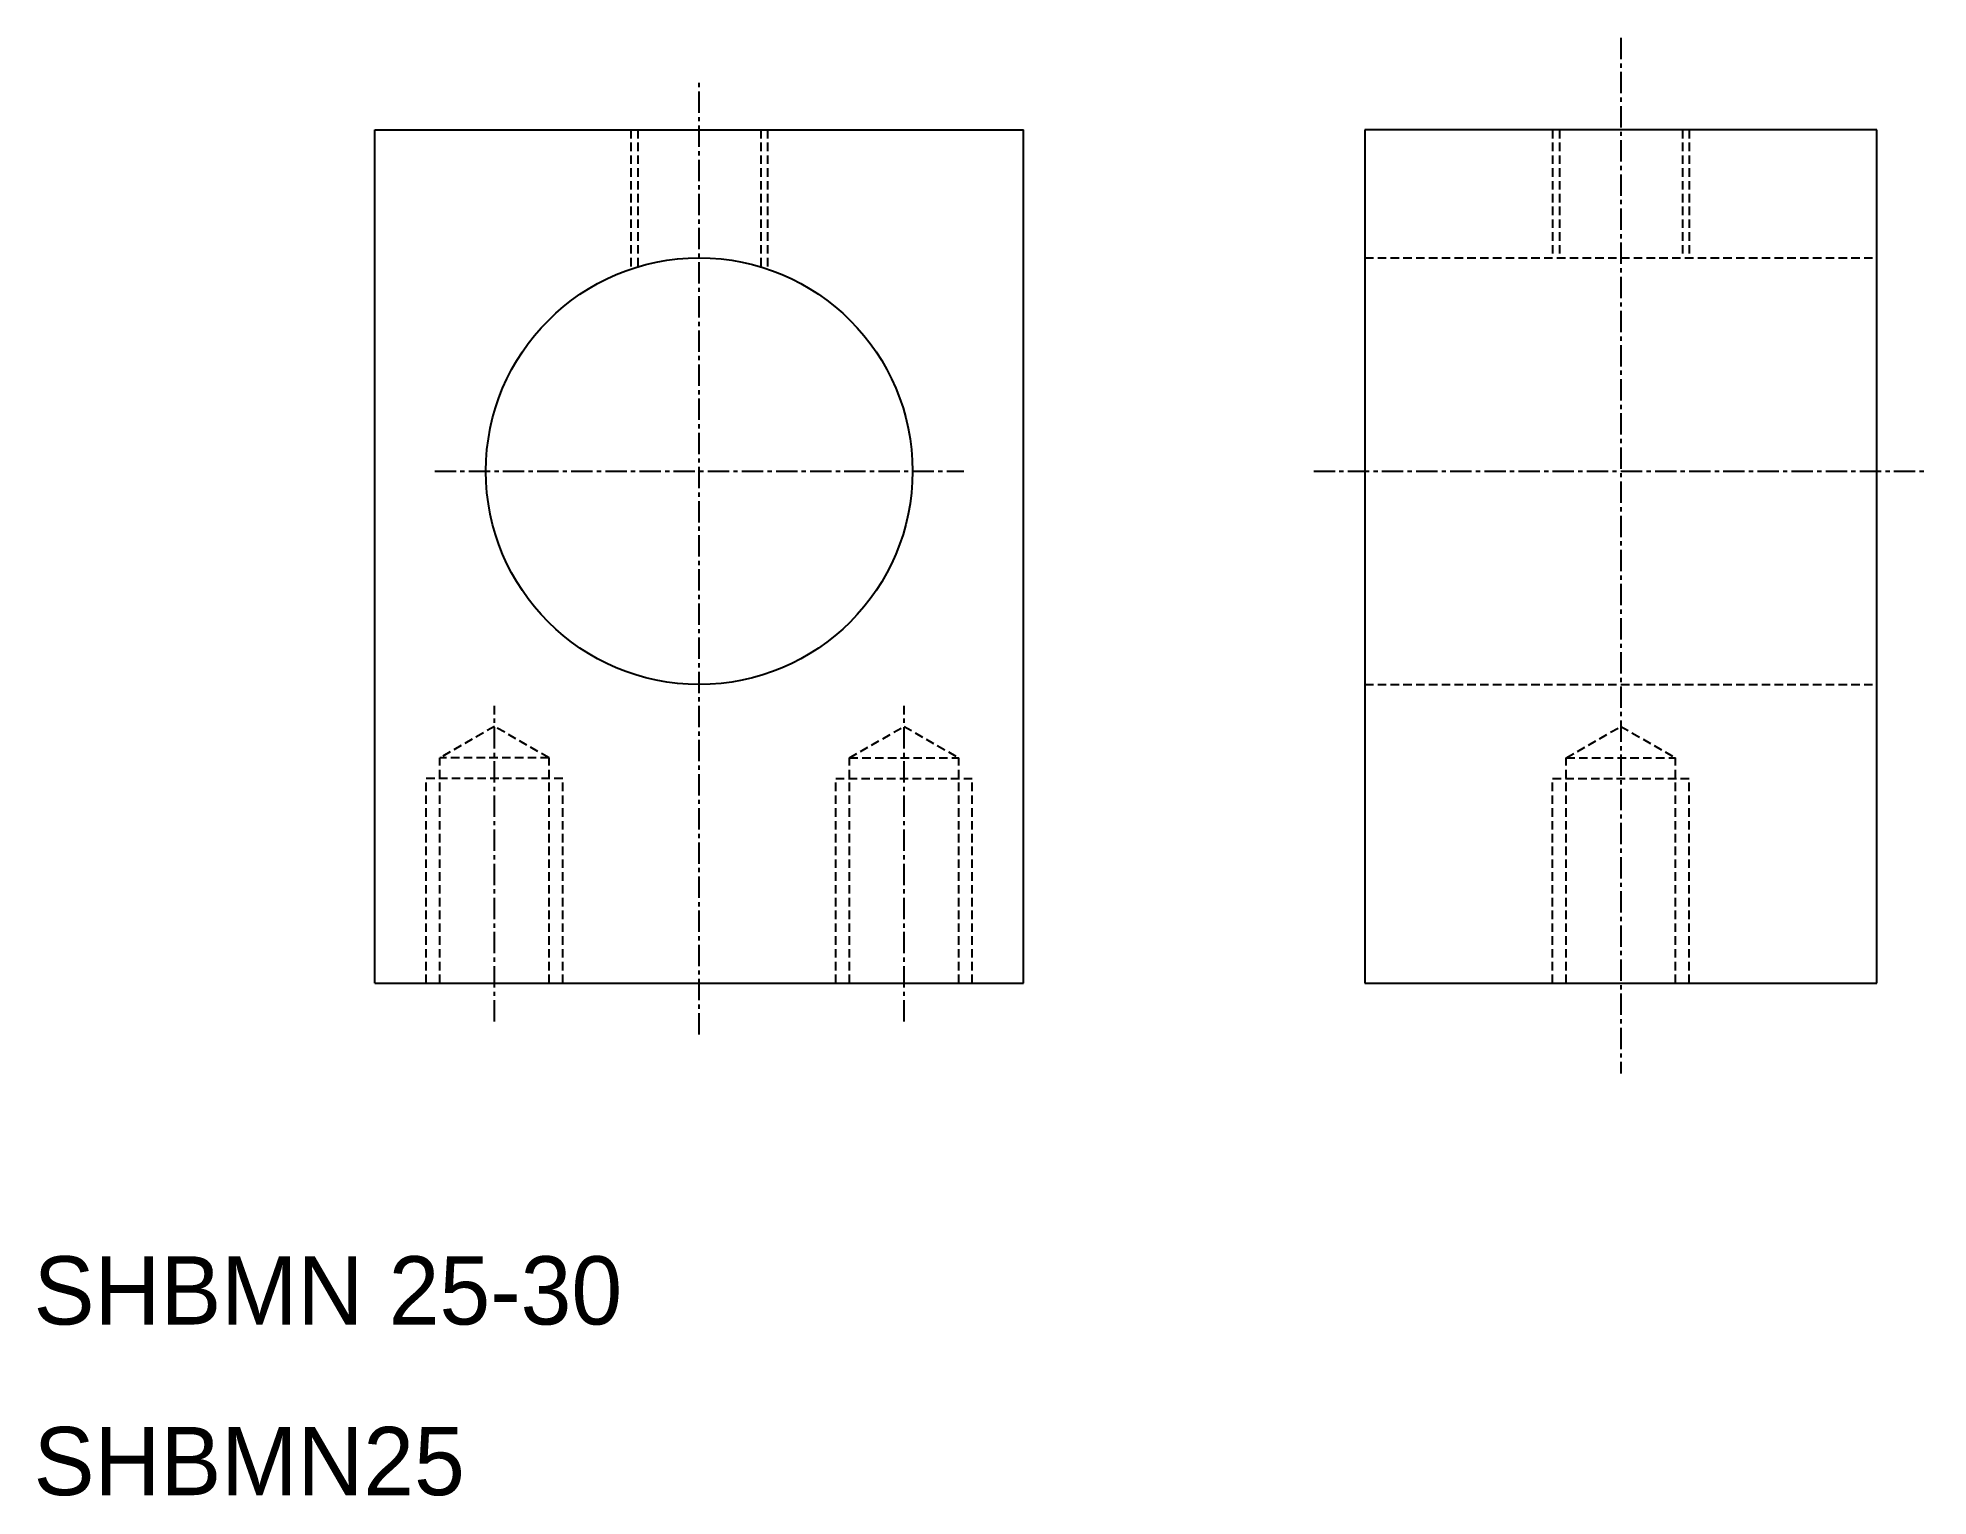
# Model space of a CAD drawing. Extents: x 3 to 113, y 3 to 88.
import ezdxf

# ---------------------------------------------------------------- set-up
doc = ezdxf.new("R2010")
doc.units = 0
doc.linetypes.add('CENTER', pattern=[2, 1.25, -0.25, 0.25, -0.25])
doc.linetypes.add('DASHED', pattern=[0.75, 0.5, -0.25])
doc.layers.get('0').update_dxf_attribs({"linetype": 'CONTINUOUS'})
doc.layers.add('CENTER', color=1, linetype='CENTER')

msp = doc.modelspace()

# ---------------------------------------------------------------- linework, layer by layer
at = {"color": 7, "linetype": 'CONTINUOUS'}
for p, q in [((22.38, 82.86), (60.38, 82.86)), ((22.38, 32.86), (22.38, 82.86)), ((60.38, 32.86), (60.38, 82.86)), ((110.38, 82.86), (80.38, 82.86)), ((80.38, 82.86), (80.38, 32.86)), ((110.38, 32.86), (110.38, 82.86)), ((22.38, 32.86), (60.38, 32.86)), ((80.38, 32.86), (110.38, 32.86))]:
    msp.add_line(p, q, dxfattribs=at)
at = {"color": 3, "linetype": 'DASHED'}
for p, q in [((37.38, 82.86), (37.38, 74.7)), ((37.79, 82.86), (37.79, 74.83)), ((44.98, 82.86), (44.98, 74.83)), ((45.38, 82.86), (45.38, 74.7)), ((91.38, 82.86), (91.38, 75.36)), ((91.79, 82.86), (91.79, 75.36)), ((98.98, 82.86), (98.98, 75.36)), ((99.38, 82.86), (99.38, 75.36)), ((80.38, 75.36), (110.38, 75.36)), ((80.38, 50.36), (110.38, 50.36)), ((29.38, 47.91), (26.18, 46.06)), ((32.58, 46.06), (29.38, 47.91)), ((50.18, 46.06), (53.38, 47.91)), ((53.38, 47.91), (56.58, 46.06)), ((92.18, 46.06), (95.38, 47.91)), ((95.38, 47.91), (98.58, 46.06)), ((32.58, 46.06), (26.18, 46.06)), ((26.18, 32.86), (26.18, 46.06)), ((32.58, 32.86), (32.58, 46.06)), ((50.18, 32.86), (50.18, 46.06)), ((50.18, 46.06), (56.58, 46.06)), ((56.58, 32.86), (56.58, 46.06)), ((92.18, 46.06), (98.58, 46.06)), ((92.18, 32.86), (92.18, 46.06)), ((98.58, 32.86), (98.58, 46.06)), ((33.38, 44.86), (25.38, 44.86)), ((25.38, 32.86), (25.38, 44.86)), ((33.38, 32.86), (33.38, 44.86)), ((49.38, 32.86), (49.38, 44.86)), ((49.38, 44.86), (57.38, 44.86)), ((57.38, 32.86), (57.38, 44.86)), ((91.38, 44.86), (99.38, 44.86)), ((91.38, 32.86), (91.38, 44.86)), ((99.38, 32.86), (99.38, 44.86))]:
    msp.add_line(p, q, dxfattribs=at)
at = {"color": 7, "linetype": 'CONTINUOUS'}
msp.add_circle((41.38, 62.86), 12.5, dxfattribs=at)
at = {"layer": 'CENTER', "color": 1, "linetype": 'CENTER'}
for p, q in [((95.38, 88.25), (95.38, 27.56)), ((41.38, 29.86), (41.38, 85.86)), ((25.88, 62.86), (56.88, 62.86)), ((77.38, 62.86), (113.38, 62.86)), ((29.38, 30.61), (29.38, 49.11)), ((53.38, 30.61), (53.38, 49.11))]:
    msp.add_line(p, q, dxfattribs=at)

# ---------------------------------------------------------------- texts
at = {"color": 7, "linetype": 'CONTINUOUS'}
for s, p in [('SHBMN 25-30', (2.38, 12.86)), ('SHBMN25', (2.38, 2.86))]:
    msp.add_text(s, height=4, dxfattribs=at).set_placement(p)

doc.saveas('drawing.dxf')
